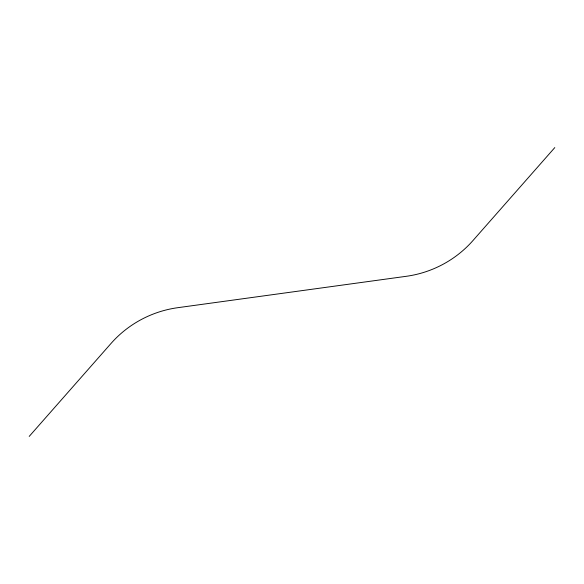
<?xml version="1.0" encoding="UTF-8"?>
<svg xmlns="http://www.w3.org/2000/svg" width="584" height="584" viewBox="0 0 584 584"><rect width="100%" height="100%" fill="white"/><g stroke="black" fill="none" stroke-linecap="round" stroke-linejoin="round"><path stroke-width="0.88" d="M29.2 436.409L111.091 343.385A103.04 97.068 -23.5 0 1 177.755 307.695L406.245 276.305A103.04 97.068 -23.5 0 0 472.909 240.615L554.8 147.591"/></g></svg>
